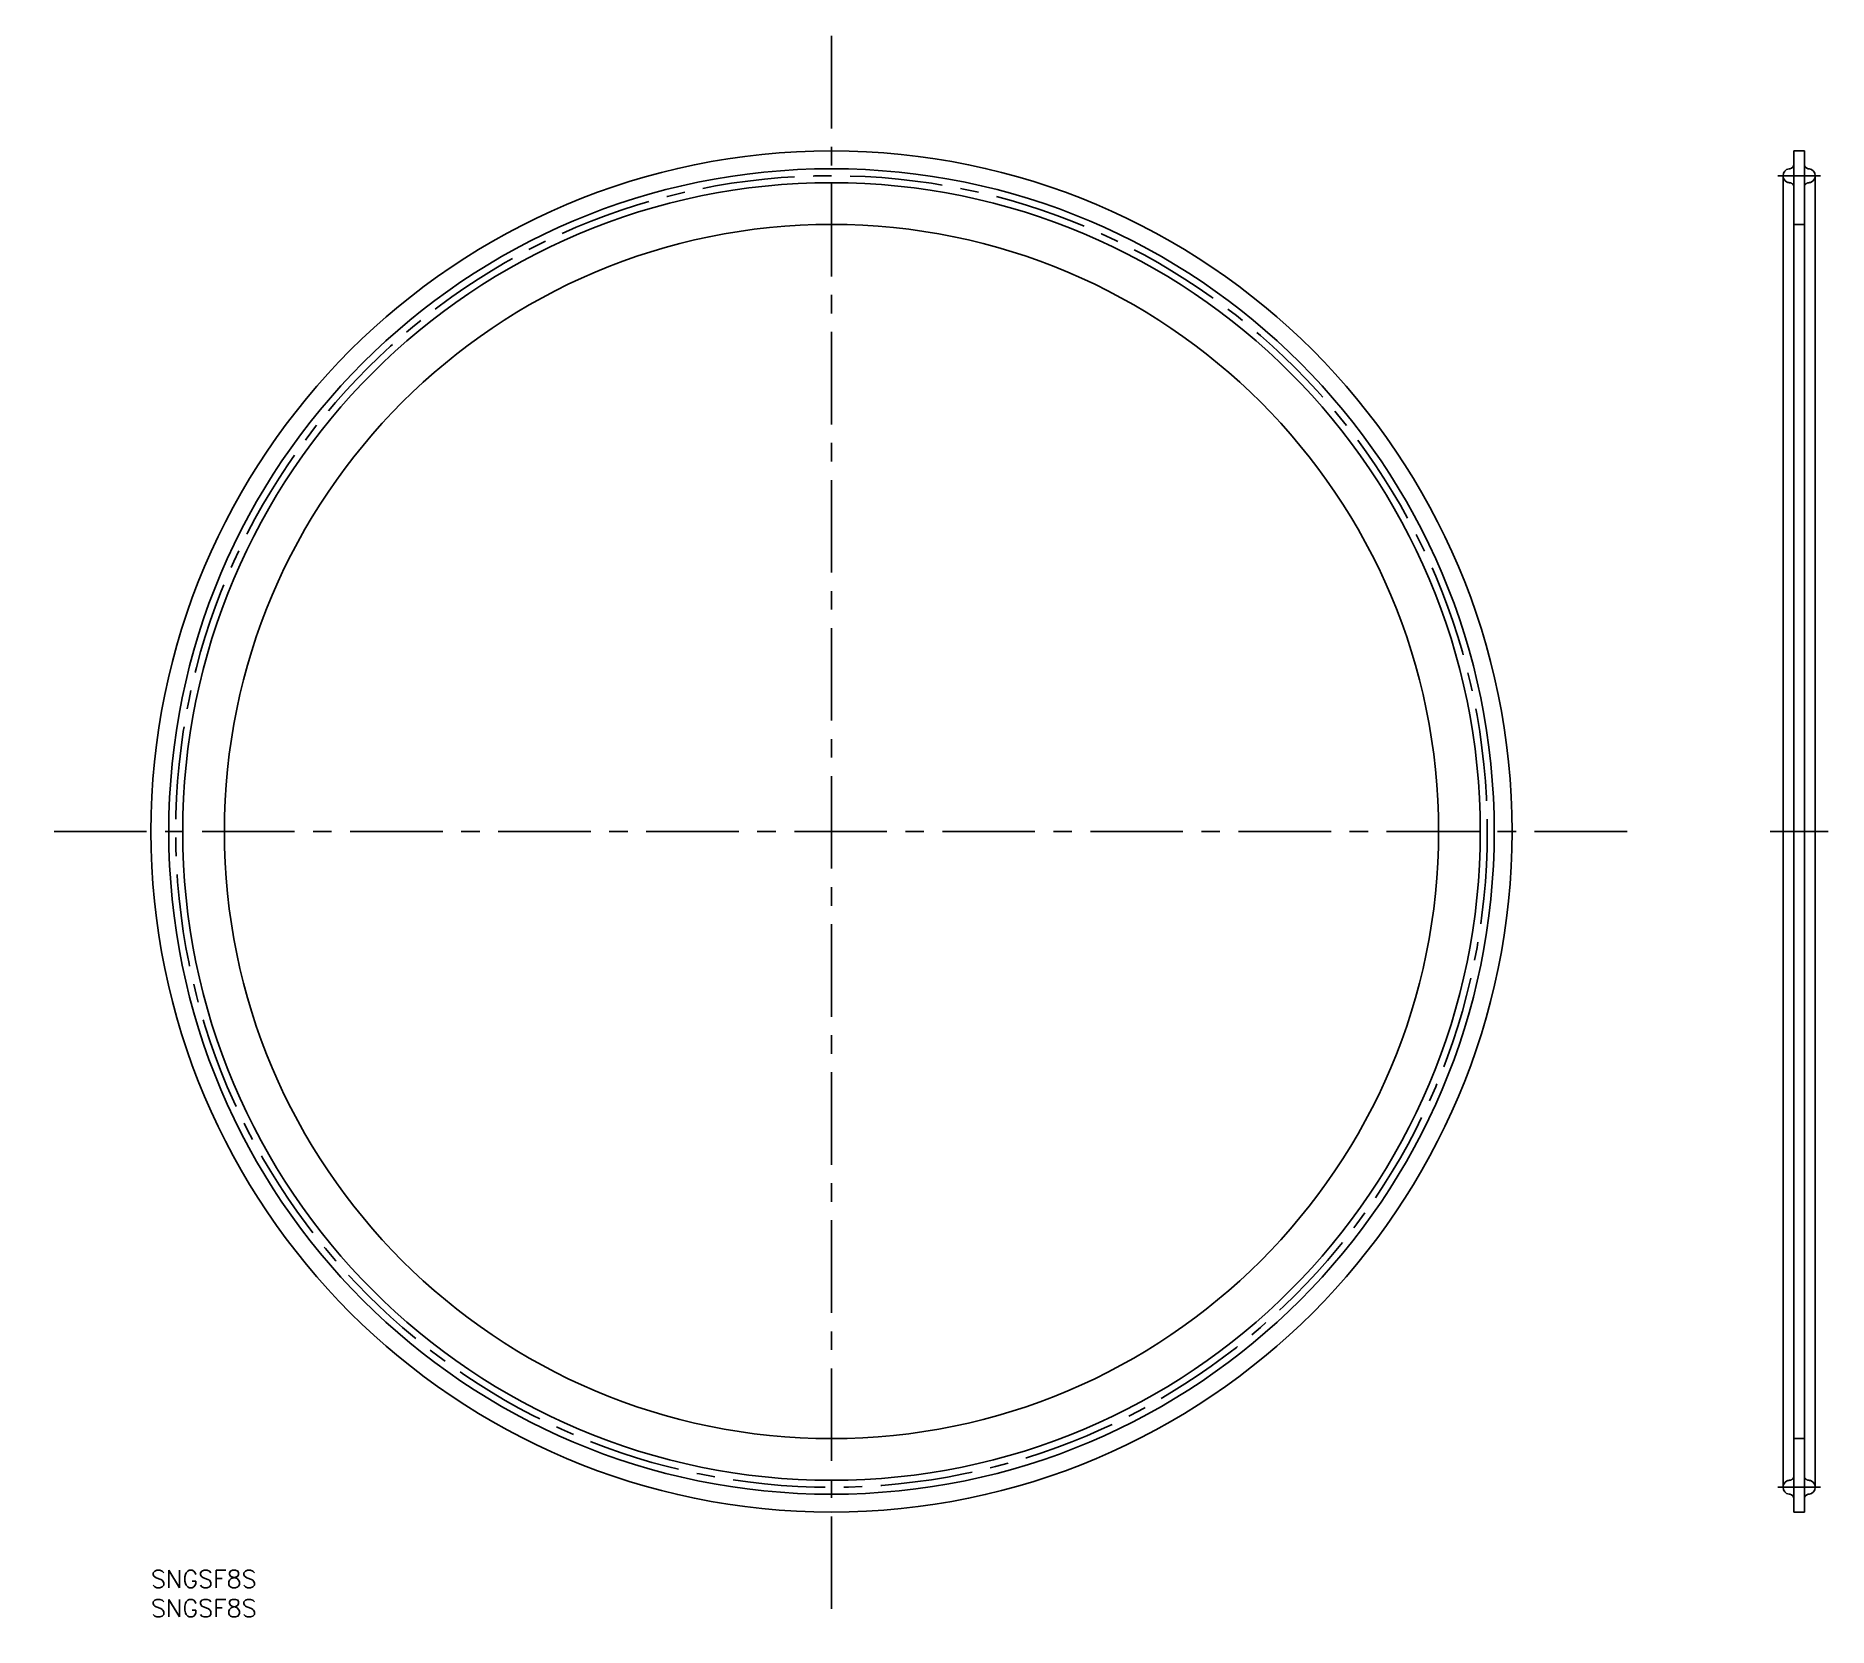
# Model space of a CAD drawing. Extents: x -20 to 288, y -10 to 263.
import ezdxf

# ---------------------------------------------------------------- set-up
doc = ezdxf.new("R2010")
doc.units = 0
doc.header["$LTSCALE"] = 0.5
doc.linetypes.add('CENTER', pattern=[50.8, 31.75, -6.35, 6.35, -6.35])
doc.linetypes.add('DASHED', pattern=[19.05, 12.7, -6.35])
for name, color, linetype in [('MSM_CENTER', 1, 'CENTER'), ('MSM_CONTINUOUS', 7, 'CONTINUOUS'), ('MSM_DASHED', 4, 'DASHED'), ('MSM_PART_NUMBER', 7, 'CONTINUOUS')]:
    doc.layers.add(name, color=color, linetype=linetype)
doc.styles.get("Standard").update_dxf_attribs({"font": 'txt.shx', "height": 3, "bigfont": 'bigfont.shx'})

msp = doc.modelspace()

# ---------------------------------------------------------------- linework, layer by layer
at = {"layer": 'MSM_CENTER'}
for p, q in [((116.75, 263.25), (116.75, -9.75)), ((279.08, 239.25), (286.42, 239.25)), ((253.25, 126.75), (-19.75, 126.75)), ((277.77, 126.75), (287.73, 126.75)), ((279.08, 14.25), (286.42, 14.25))]:
    msp.add_line(p, q, dxfattribs=at)
msp.add_circle((116.75, 126.75), 112.5, dxfattribs=at)
at = {"layer": 'MSM_CONTINUOUS'}
for p, q in [((283.65, 243.5), (281.85, 243.5)), ((281.85, 243.5), (281.85, 10)), ((283.65, 243.5), (283.65, 10)), ((281.02, 240.44), (281.17, 240.44)), ((284.48, 240.44), (284.33, 240.44)), ((280, 239.25), (280, 14.25)), ((285.5, 14.25), (285.5, 239.25)), ((281.02, 13.06), (281.17, 13.06)), ((284.48, 13.06), (284.33, 13.06)), ((281.85, 10), (283.65, 10))]:
    msp.add_line(p, q, dxfattribs=at)
for radius in [116.75, 113.7, 111.3, 104.15]:
    msp.add_circle((116.75, 126.75), radius, dxfattribs=at)
for centre, radius, start, end in [((281.2, 239.25), 1.2, 98.6269, 180), ((281.05, 241.23), 0.8, 278.6269, 0), ((284.45, 241.23), 0.8, 180, 261.3731), ((284.3, 239.25), 1.2, 0, 81.3731), ((281.2, 14.25), 1.2, 180, 261.3731), ((281.05, 12.27), 0.8, 360, 81.3731), ((284.45, 12.27), 0.8, 98.6269, 180), ((284.3, 14.25), 1.2, 278.6269, 360)]:
    msp.add_arc(centre, radius, start, end, dxfattribs=at)
at = {"layer": 'MSM_DASHED'}
for p, q in [((281.02, 238.06), (281.17, 238.06)), ((284.48, 238.06), (284.33, 238.06)), ((283.65, 230.9), (281.85, 230.9)), ((281.85, 22.6), (283.65, 22.6)), ((281.02, 15.44), (281.17, 15.44)), ((284.48, 15.44), (284.33, 15.44))]:
    msp.add_line(p, q, dxfattribs=at)
for centre, radius, start, end in [((281.2, 239.25), 1.2, 180, 261.3731), ((281.05, 237.27), 0.8, 360, 81.3731), ((284.45, 237.27), 0.8, 98.6269, 180), ((284.3, 239.25), 1.2, 278.6269, 360), ((281.2, 14.25), 1.2, 98.6269, 180), ((281.05, 16.23), 0.8, 278.6269, 0), ((284.45, 16.23), 0.8, 180, 261.3731), ((284.3, 14.25), 1.2, 0, 81.3731)]:
    msp.add_arc(centre, radius, start, end, dxfattribs=at)

# ---------------------------------------------------------------- texts
at = {"layer": 'MSM_PART_NUMBER'}
for p in [(0, -3), (0, -8)]:
    msp.add_text('SNGSF8S', height=3, dxfattribs=at).set_placement(p)

doc.saveas('drawing.dxf')
